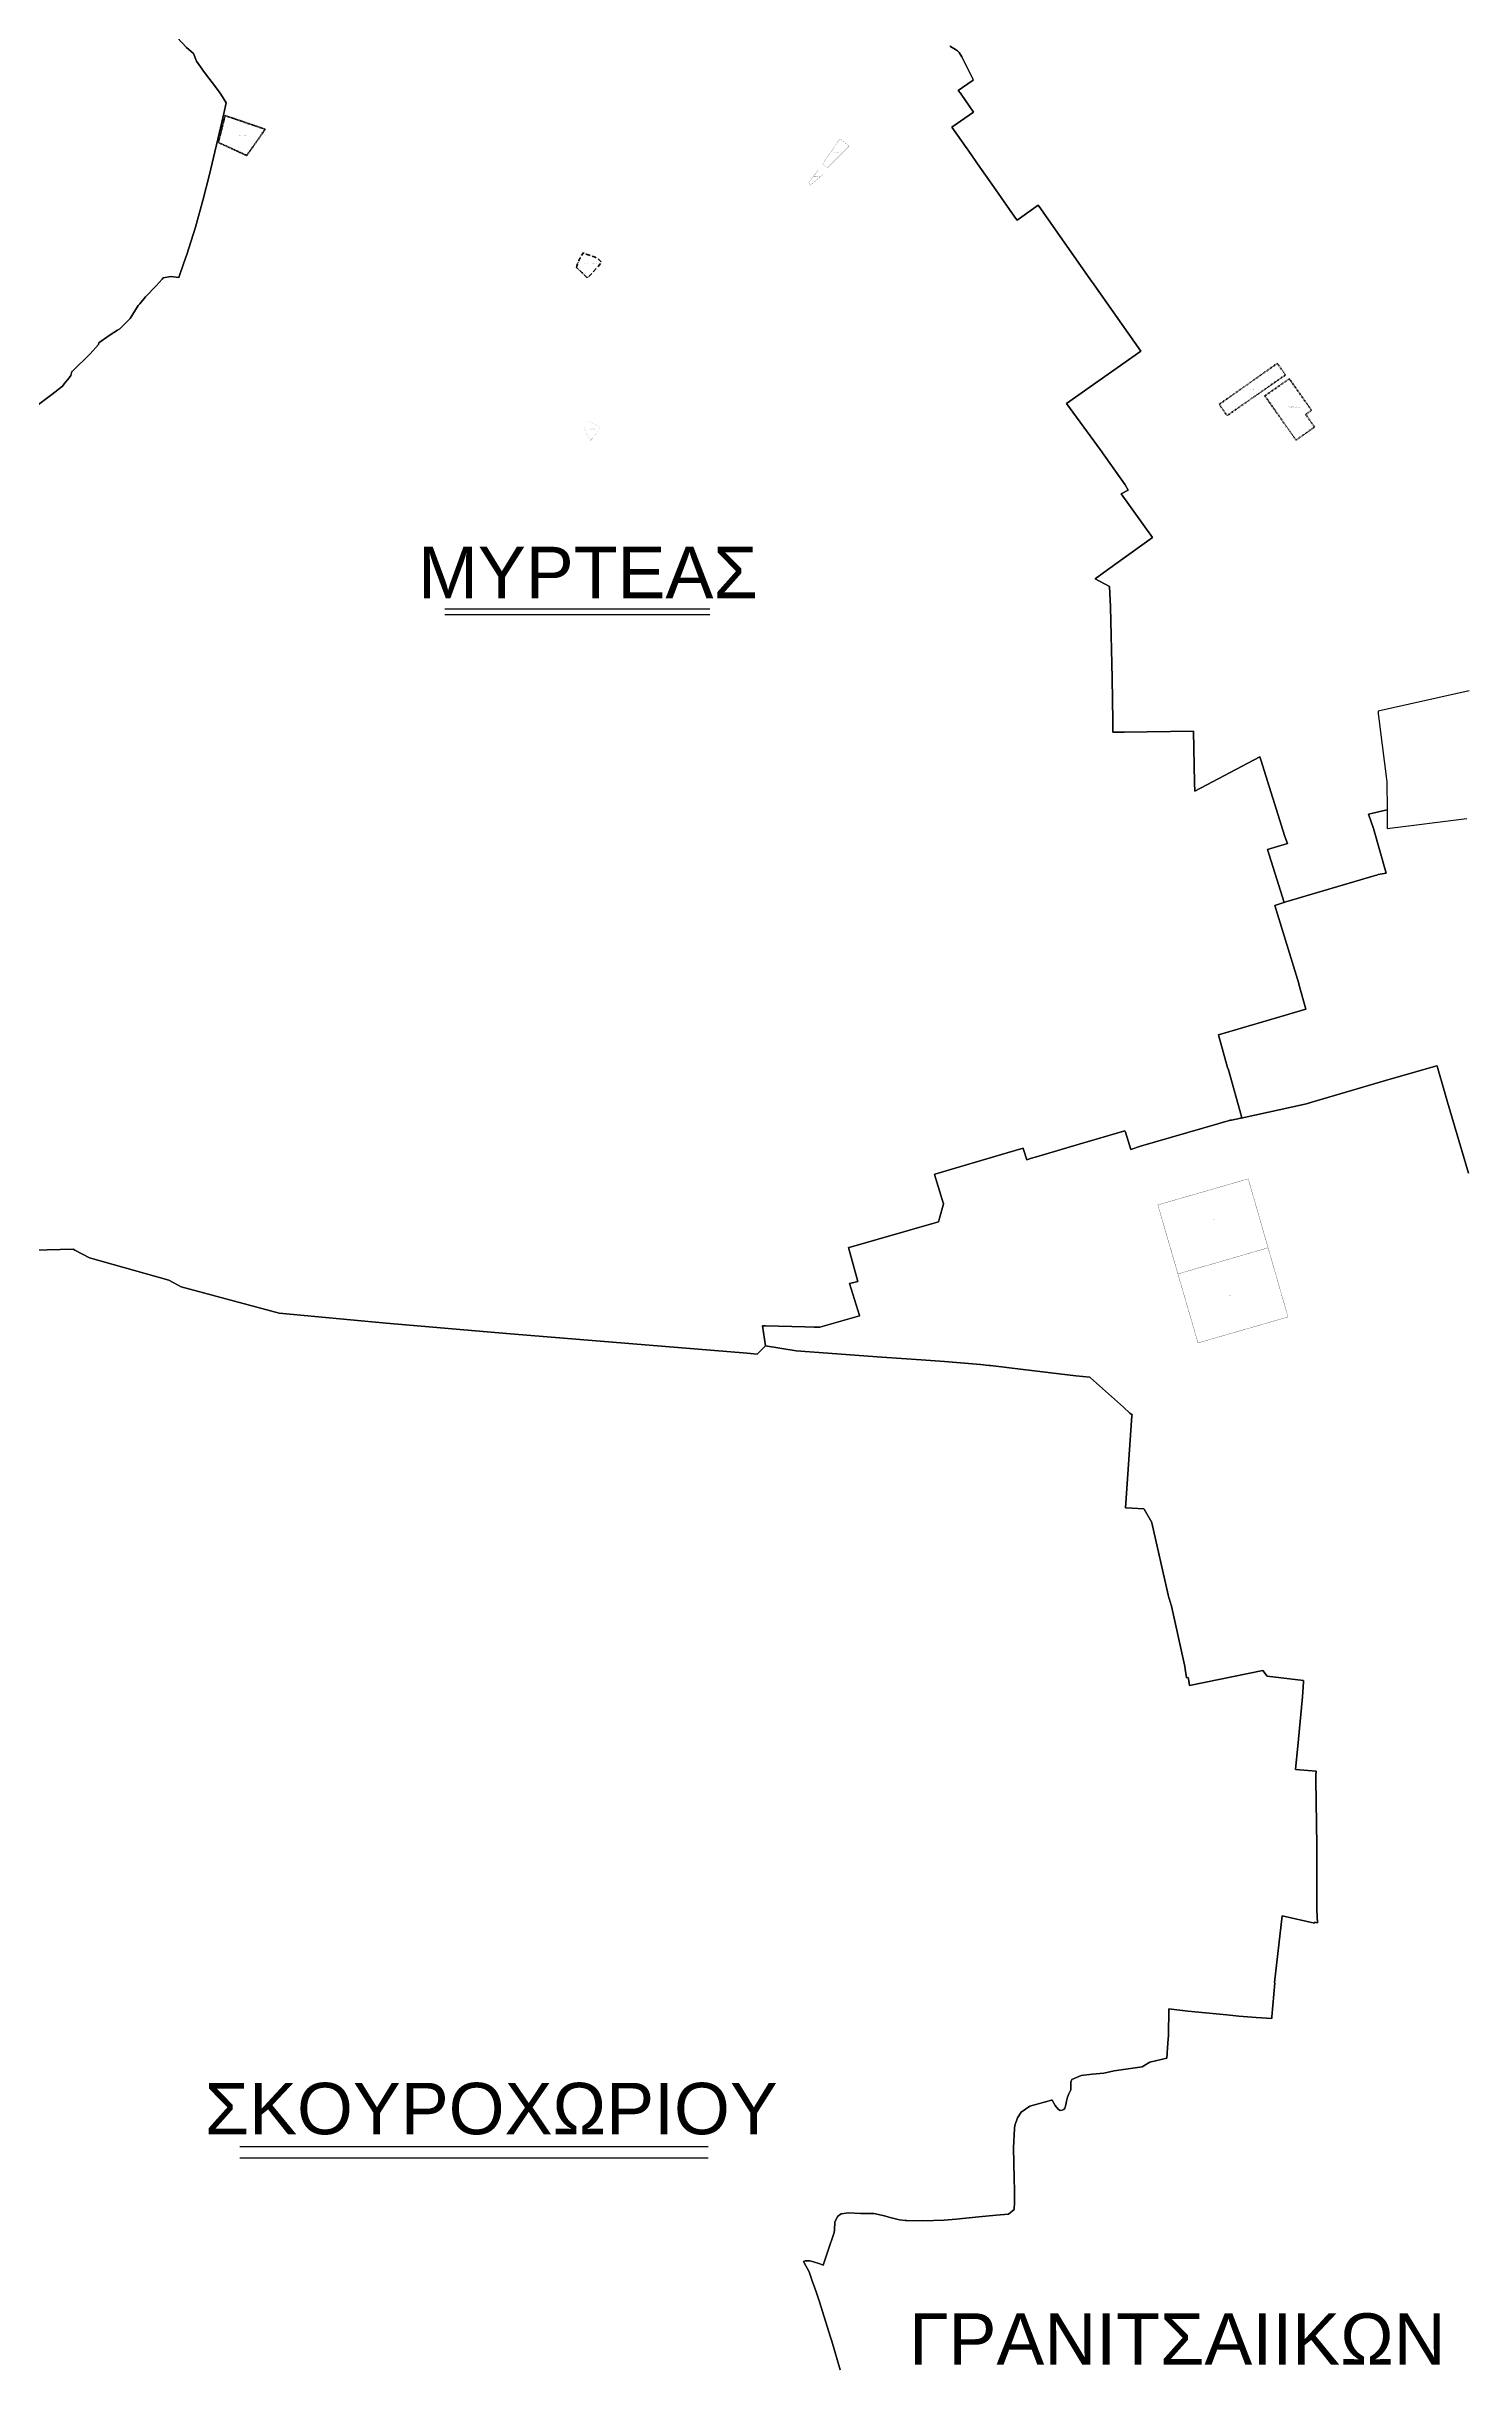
# Model space of a CAD drawing. Header units: metres. Extents: x 245125 to 394351, y 270578 to 4233311.
# Drawn here: x 265285 to 268045, y 4173274 to 4177792 of the extents above; entities that cross this region are included whole.
import ezdxf
from ezdxf.enums import TextEntityAlignment as Align
from ezdxf.lldxf.tags import DXFTag

# ---------------------------------------------------------------- set-up
doc = ezdxf.new("R2010")
doc.units = ezdxf.units.M
for name, pattern in [('DASHDOT', [25.4, 12.7, -6.35, 0, -6.35]), ('DASHDOT_LINE', [18, 12, -3, 0, -3]), ('t-orio', [0.79, 0.5, -0.12, 0.05, -0.12])]:
    doc.linetypes.add(name, pattern=pattern)
for name, color, linetype in [('4495-(127-227)', 221, 'Continuous'), ('4495-(228-329)', 103, 'Continuous'), ('ASTOTA', 7, 'Continuous'), ('topo2016', 36, 'Continuous'), ('topo2018', 5, 'Continuous'), ('topo2020', 3, 'Continuous'), ('ΗΛΕΙΑ_Ονομασία ΟΤΑ_ΟΚΧΕ', 6, 'Continuous')]:
    doc.layers.add(name, color=color, linetype=linetype)
doc.styles.add('ARIAL', font='arial.ttf')
doc.styles.get("Standard").update_dxf_attribs({"font": 'arial.ttf'})
tags = doc.linetypes.add('HIDDEN', pattern=[0.375, 0.25, -0.125]).pattern_tags.tags
tags[6:7] = [DXFTag(74, 4), DXFTag(75, 0), DXFTag(340, '0'), DXFTag(46, 1.0), DXFTag(50, 0.0), DXFTag(44, 0.0), DXFTag(45, 0.0)]
tags[4:5] = [DXFTag(74, 4), DXFTag(75, 0), DXFTag(340, '0'), DXFTag(46, 1.0), DXFTag(50, 0.0), DXFTag(44, 0.0), DXFTag(45, 0.0)]

msp = doc.modelspace()

# ---------------------------------------------------------------- linework, layer by layer
at = {"layer": '4495-(127-227)', "color": 221, "linetype": 'DASHDOT_LINE', "lineweight": 60, "ltscale": 0.7, "flags": 128}
msp.add_lwpolyline([(266316, 4177362.2), (266316.6, 4177364.6), (266318, 4177369.2), (266319.4, 4177374), (266320.7, 4177377.4), (266322.6, 4177380.9), (266326.5, 4177387.6), (266328.6, 4177391), (266334.9, 4177388.4), (266342.4, 4177385.4), (266348.2, 4177383.7), (266351.9, 4177382.6), (266357.2, 4177379.4), (266360.3, 4177376.6), (266364.6, 4177372.6), (266358.3, 4177364.9), (266348.1, 4177353.7), (266339.9, 4177344.8), (266336.4, 4177342), (266327, 4177352.1), (266318.4, 4177359.7)], close=True, dxfattribs=at)
at = {"layer": '4495-(228-329)', "color": 103}
for p, q in [((266059.4, 4176698.3), (266575.3, 4176698.3)), ((266059.4, 4176687.2), (266575.3, 4176687.2)), ((265660.8, 4173707.6), (266571.7, 4173707.6)), ((265660.8, 4173685.6), (266571.7, 4173685.6))]:
    msp.add_line(p, q, dxfattribs=at)
at = {"layer": 'ASTOTA', "color": 253, "linetype": 'HIDDEN', "ltscale": 300}
for points in [[(265539.1, 4177809.6), (265557, 4177790.3), (265570.6, 4177778.3), (265576.6, 4177763.8), (265592.3, 4177741.7), (265615.3, 4177711), (265623.8, 4177699.7), (265634.3, 4177682.4), (265629.8, 4177661.9), (265626.1, 4177644.8), (265601.8, 4177543.4), (265590, 4177495.3), (265574.8, 4177441), (265557.7, 4177387.5), (265552.1, 4177371.3), (265542.9, 4177344.7), (265542.2, 4177342.6), (265526.6, 4177344.8), (265512, 4177342), (265509.9, 4177339.6), (265498.5, 4177326.9), (265477.8, 4177305.4), (265466.4, 4177291.9), (265463.5, 4177288.5), (265448, 4177263.4), (265427.4, 4177243), (265423.3, 4177240.3), (265406.9, 4177229.7), (265386.6, 4177215.9), (265386.2, 4177212.4), (265369.7, 4177194.6), (265334.6, 4177160.3), (265334.5, 4177160), (265332.1, 4177152.5), (265328.8, 4177148), (265319.6, 4177136.1), (265316.1, 4177131.5), (265295.3, 4177115.2), (265229.8, 4177066)], [(265229.8, 4177066), (265295.3, 4177115.2), (265316.1, 4177131.5), (265319.6, 4177136.1), (265328.8, 4177148), (265332.1, 4177152.5), (265334.5, 4177160), (265334.6, 4177160.3), (265369.7, 4177194.6), (265386.2, 4177212.4), (265386.6, 4177215.9), (265406.9, 4177229.7), (265423.3, 4177240.3), (265427.4, 4177243), (265448, 4177263.4), (265463.5, 4177288.5), (265466.4, 4177291.9), (265477.8, 4177305.4), (265498.5, 4177326.9), (265509.9, 4177339.6), (265512, 4177342), (265526.6, 4177344.8), (265542.2, 4177342.6), (265542.9, 4177344.7), (265552.1, 4177371.3), (265557.7, 4177387.5), (265574.8, 4177441), (265590, 4177495.3), (265601.8, 4177543.4), (265626.1, 4177644.8), (265629.8, 4177661.9), (265634.3, 4177682.4), (265623.8, 4177699.7), (265615.3, 4177711), (265592.3, 4177741.7), (265576.6, 4177763.8), (265570.6, 4177778.3), (265557, 4177790.3), (265539.1, 4177809.6)], [(267042.4, 4177793.7), (267043.3, 4177791.8), (267052.9, 4177786), (267056.8, 4177783.6), (267060.2, 4177780.4), (267065.5, 4177771.7), (267086.3, 4177729.1), (267087.5, 4177726.6), (267066.2, 4177712.1), (267058.1, 4177706.7), (267062.5, 4177701.4), (267064, 4177699.2), (267087.8, 4177664.4), (267045.9, 4177635), (267083.3, 4177581.8), (267095.6, 4177564.2), (267111.1, 4177542.1), (267131.5, 4177513.1), (267168.5, 4177460.4), (267172.6, 4177454.6), (267213.8, 4177483.3), (267215.7, 4177480.8), (267313.9, 4177340.5), (267322.3, 4177328.5), (267413.4, 4177199.3), (267268.5, 4177097.6), (267334, 4177008), (267382.8, 4176939.8), (267388.5, 4176929.1), (267375.1, 4176921.8), (267436.1, 4176837), (267348.2, 4176774), (267324.3, 4176756.9), (267352.6, 4176742.1), (267354.3, 4176702.1), (267357.3, 4176563.8), (267358.6, 4176480.2), (267358.9, 4176458.2), (267380.7, 4176458.8), (267515.8, 4176460.5), (267517.8, 4176360.6), (267517.8, 4176359.7), (267518.3, 4176343.5), (267644.6, 4176410.7), (267646.5, 4176404.6), (267693.7, 4176255.7), (267698.5, 4176241.8), (267659.8, 4176230.6), (267692.1, 4176127.4), (267691.2, 4176127), (267673.8, 4176121.4), (267720.4, 4175969.5), (267720.6, 4175968.6), (267734.5, 4175919.7), (267661.4, 4175898.4), (267564.1, 4175869.9), (267564.8, 4175867.5), (267582.2, 4175806.4), (267583.6, 4175801.7), (267609.4, 4175711.2), (267608.7, 4175708), (267607.8, 4175707.8), (267589.5, 4175704.1), (267586.7, 4175703.6), (267585.5, 4175703.2), (267576, 4175700.3), (267563.2, 4175696.4), (267413, 4175653.5), (267394.1, 4175647), (267383.3, 4175680.8), (267382.5, 4175683.3), (267293.5, 4175657.1), (267210.5, 4175632.6), (267200.6, 4175629.8), (267191.4, 4175627), (267185.2, 4175646.6), (267185.1, 4175646.9), (267184.3, 4175649.4), (267153.6, 4175640.3), (267012.5, 4175598.6), (267012.2, 4175598.5), (267029.2, 4175543), (267029.4, 4175542.5), (267029.8, 4175541.2), (267024.2, 4175522.3), (267021.7, 4175513.3), (267020.2, 4175508.2), (267019.7, 4175506.2), (266845.9, 4175456.3), (266844.7, 4175455.9), (266862.8, 4175389.8), (266855.3, 4175388), (266846.7, 4175386), (266866, 4175323.9), (266866.1, 4175323.4), (266789.3, 4175301.1), (266777.8, 4175301.4), (266759.6, 4175301.9), (266683.1, 4175303.8), (266677.6, 4175303.9), (266683.5, 4175265.2), (266671.7, 4175253.4), (266666.9, 4175248.6), (266647.5, 4175250.7), (266187.4, 4175288.2), (265945.9, 4175308.7), (265737.8, 4175328.7), (265546.7, 4175379.7), (265522.6, 4175392.6), (265368.5, 4175435.9), (265339.8, 4175451.3), (265336.8, 4175452.9), (265261.2, 4175451.2)], [(268051.8, 4176538.9), (267874.9, 4176499.5), (267875.1, 4176494.7), (267875.2, 4176493.7), (267875.7, 4176490.1), (267879, 4176463.8), (267891.3, 4176366.9), (267892, 4176361.7), (267892.2, 4176307.4), (267856.1, 4176299.1), (267865.6, 4176270.9), (267890.8, 4176184.5), (267875.2, 4176181.5), (267872.1, 4176180.6), (267869, 4176179.7), (267695.2, 4176128.3), (267692.1, 4176127.4), (267659.8, 4176230.6), (267698.5, 4176241.8), (267693.7, 4176255.7), (267646.5, 4176404.6), (267644.6, 4176410.7), (267518.3, 4176343.5), (267517.8, 4176359.7), (267517.8, 4176360.6), (267515.8, 4176460.5), (267380.7, 4176458.8), (267358.9, 4176458.2), (267358.6, 4176480.2), (267357.3, 4176563.8), (267354.3, 4176702.1), (267352.6, 4176742.1), (267324.3, 4176756.9), (267348.2, 4176774), (267436.1, 4176837), (267375.1, 4176921.8), (267388.5, 4176929.1), (267382.8, 4176939.8), (267334, 4177008), (267268.5, 4177097.6), (267413.4, 4177199.3), (267322.3, 4177328.5), (267313.9, 4177340.5), (267215.7, 4177480.8), (267213.8, 4177483.3), (267172.6, 4177454.6), (267168.5, 4177460.4), (267131.5, 4177513.1), (267111.1, 4177542.1), (267095.6, 4177564.2), (267083.3, 4177581.8), (267045.9, 4177635), (267087.8, 4177664.4), (267064, 4177699.2), (267062.5, 4177701.4), (267058.1, 4177706.7), (267066.2, 4177712.1), (267087.5, 4177726.6), (267086.3, 4177729.1), (267065.5, 4177771.7), (267060.2, 4177780.4), (267056.8, 4177783.6), (267052.9, 4177786), (267043.3, 4177791.8), (267042.4, 4177793.7)], [(268050.4, 4175601), (268009.7, 4175739), (267999.4, 4175774.9), (267994.8, 4175791), (267991, 4175804.4), (267989.4, 4175809.8), (267989.2, 4175809.7), (267900.3, 4175784.2), (267746.1, 4175738.8), (267735.8, 4175735.7), (267608.7, 4175708), (267609.4, 4175711.2), (267583.6, 4175801.7), (267582.2, 4175806.4), (267564.8, 4175867.5), (267564.1, 4175869.9), (267661.4, 4175898.4), (267734.5, 4175919.7), (267720.6, 4175968.6), (267720.4, 4175969.5), (267673.8, 4176121.4), (267691.2, 4176127), (267692.1, 4176127.4), (267695.2, 4176128.3), (267869, 4176179.7), (267872.1, 4176180.6), (267875.2, 4176181.5), (267890.8, 4176184.5), (267865.6, 4176270.9), (267856.1, 4176299.1), (267892.2, 4176307.4), (267892.3, 4176276.2), (267892.3, 4176275.4), (267892.7, 4176271.4), (268047.4, 4176290.9)], [(266828.9, 4173273.2), (266812.3, 4173329.2), (266809.2, 4173338.9), (266788.7, 4173405.4), (266782.2, 4173425), (266774, 4173446.4), (266768.1, 4173463.8), (266762, 4173475.4), (266757.2, 4173484), (266760.8, 4173485), (266762, 4173485.3), (266763.1, 4173485.6), (266769.6, 4173485.1), (266777, 4173483.2), (266789.2, 4173479.6), (266795.4, 4173477), (266796, 4173478.9), (266804.4, 4173504.2), (266817, 4173540.6), (266817.3, 4173545.1), (266818.5, 4173561.2), (266818.7, 4173561.5), (266823.7, 4173571.8), (266830.5, 4173576.9), (266845.5, 4173578.8), (266868, 4173577.6), (266893.8, 4173577.6), (266914.6, 4173572.5), (266923, 4173570.4), (266944.1, 4173564.9), (266954.9, 4173563.9), (266958.3, 4173563.6), (266989.1, 4173563.4), (267030.9, 4173564.6), (267054.3, 4173566.2), (267098.3, 4173570.7), (267131.9, 4173574.4), (267155.8, 4173576.3), (267167.1, 4173584.9), (267167.9, 4173599.1), (267167.5, 4173612.2), (267167.5, 4173618.2), (267167.5, 4173621.3), (267167, 4173645.9), (267165.9, 4173704.8), (267167.9, 4173742.5), (267168.2, 4173748.6), (267173.2, 4173763.3), (267180.7, 4173774.4), (267197.7, 4173786.2), (267239.4, 4173797.5), (267240.8, 4173797.9), (267246.9, 4173787.6), (267252.3, 4173780), (267256.3, 4173777.9), (267260.4, 4173778.2), (267263.5, 4173779.6), (267265.3, 4173782.4), (267267.3, 4173788.6), (267268.9, 4173796.1), (267270.9, 4173803.9), (267273.2, 4173810), (267277.1, 4173817.7), (267277.1, 4173820), (267277.5, 4173832.5), (267279.4, 4173838.1), (267297.1, 4173845.5), (267318.8, 4173848.5), (267341.5, 4173850.6), (267361.6, 4173854.8), (267416.2, 4173862.8), (267430.6, 4173871.8), (267463.8, 4173879.7), (267465.2, 4173899.5), (267466.5, 4173917.1), (267466.9, 4173923.1), (267467.3, 4173940.9), (267467.6, 4173957.2), (267468, 4173971.6), (267468, 4173973.8), (267468.1, 4173975.4), (267504.7, 4173970.6), (267573.6, 4173964.3), (267580.6, 4173963.6), (267604.2, 4173961.4), (267637.8, 4173958.8), (267667.9, 4173956.5), (267668.1, 4173959), (267668.2, 4173960), (267674.1, 4174026.1), (267673.3, 4174026.6), (267688.5, 4174156.4), (267751, 4174142.1), (267751, 4174144.1), (267756.9, 4174142.7), (267755.8, 4174167.9), (267755.8, 4174218.3), (267755.8, 4174227.4), (267755.8, 4174238.4), (267755.8, 4174293.3), (267754, 4174420.7), (267753.9, 4174429.1), (267754.1, 4174437.7), (267714.3, 4174440.8), (267719.7, 4174499.8), (267727.5, 4174582.3), (267729.7, 4174611.2), (267729.9, 4174614.1), (267659.3, 4174622.5), (267650.7, 4174633.2), (267508.1, 4174604.6), (267506.6, 4174613.5), (267505.5, 4174620), (267502.3, 4174619.3), (267502.2, 4174619.6), (267499.6, 4174636.1), (267499.4, 4174637.2), (267498.5, 4174644.3), (267473, 4174758.9), (267472.7, 4174760), (267472.6, 4174760.5), (267466.7, 4174780.1), (267466.6, 4174780.6), (267435, 4174920.7), (267434.5, 4174921.4), (267419.7, 4174947.3), (267419.4, 4174947.9), (267396.4, 4174949.1), (267383.2, 4174949.9), (267396.1, 4175129), (267396.2, 4175130.6), (267392.1, 4175134.2), (267379.5, 4175145.5), (267315.4, 4175202.9), (267314.1, 4175204), (267286.8, 4175206.9), (267184.3, 4175219.1), (267121.1, 4175226.7), (267118.3, 4175227), (267101.5, 4175228.4), (267031.2, 4175234.2), (266986.2, 4175237.4), (266909.5, 4175242.9), (266743.2, 4175255.1), (266683.5, 4175265.2), (266677.6, 4175303.9), (266683.1, 4175303.8), (266759.6, 4175301.9), (266777.8, 4175301.4), (266789.3, 4175301.1), (266866.1, 4175323.4), (266866, 4175323.9), (266846.7, 4175386), (266855.3, 4175388), (266862.8, 4175389.8), (266844.7, 4175455.9), (266845.9, 4175456.3), (267019.7, 4175506.2), (267020.2, 4175508.2), (267021.7, 4175513.3), (267024.2, 4175522.3), (267029.8, 4175541.2), (267029.4, 4175542.5), (267029.2, 4175543), (267012.2, 4175598.5), (267012.5, 4175598.6), (267153.6, 4175640.3), (267184.3, 4175649.4), (267185.1, 4175646.9), (267185.2, 4175646.6), (267191.4, 4175627), (267200.6, 4175629.8), (267210.5, 4175632.6), (267293.5, 4175657.1), (267382.5, 4175683.3), (267383.3, 4175680.8), (267394.1, 4175647), (267413, 4175653.5), (267563.2, 4175696.4), (267576, 4175700.3), (267585.5, 4175703.2), (267586.7, 4175703.6), (267589.5, 4175704.1), (267607.8, 4175707.8), (267608.7, 4175708), (267735.8, 4175735.7), (267746.1, 4175738.8), (267900.3, 4175784.2), (267989.2, 4175809.7), (267989.4, 4175809.8), (267991, 4175804.4), (267994.8, 4175791), (267999.4, 4175774.9), (268009.7, 4175739), (268050.4, 4175601)], [(265261.2, 4175451.2), (265336.8, 4175452.9), (265339.8, 4175451.3), (265368.5, 4175435.9), (265522.6, 4175392.6), (265546.7, 4175379.7), (265737.8, 4175328.7), (265945.9, 4175308.7), (266187.4, 4175288.2), (266647.5, 4175250.7), (266666.9, 4175248.6), (266671.7, 4175253.4), (266683.5, 4175265.2), (266743.2, 4175255.1), (266909.5, 4175242.9), (266986.2, 4175237.4), (267031.2, 4175234.2), (267101.5, 4175228.4), (267118.3, 4175227), (267121.1, 4175226.7), (267184.3, 4175219.1), (267286.8, 4175206.9), (267314.1, 4175204), (267315.4, 4175202.9), (267379.5, 4175145.5), (267392.1, 4175134.2), (267396.2, 4175130.6), (267396.1, 4175129), (267383.2, 4174949.9), (267396.4, 4174949.1), (267419.4, 4174947.9), (267419.7, 4174947.3), (267434.5, 4174921.4), (267435, 4174920.7), (267466.6, 4174780.6), (267466.7, 4174780.1), (267472.6, 4174760.5), (267472.7, 4174760), (267473, 4174758.9), (267498.5, 4174644.3), (267499.4, 4174637.2), (267499.6, 4174636.1), (267502.2, 4174619.6), (267502.3, 4174619.3), (267505.5, 4174620), (267506.6, 4174613.5), (267508.1, 4174604.6), (267650.7, 4174633.2), (267659.3, 4174622.5), (267729.9, 4174614.1), (267729.7, 4174611.2), (267727.5, 4174582.3), (267719.7, 4174499.8), (267714.3, 4174440.8), (267754.1, 4174437.7), (267753.9, 4174429.1), (267754, 4174420.7), (267755.8, 4174293.3), (267755.8, 4174238.4), (267755.8, 4174227.4), (267755.8, 4174218.3), (267755.8, 4174167.9), (267756.9, 4174142.7), (267751, 4174144.1), (267751, 4174142.1), (267688.5, 4174156.4), (267673.3, 4174026.6), (267674.1, 4174026.1), (267668.2, 4173960), (267668.1, 4173959), (267667.9, 4173956.5), (267637.8, 4173958.8), (267604.2, 4173961.4), (267580.6, 4173963.6), (267573.6, 4173964.3), (267504.7, 4173970.6), (267468.1, 4173975.4), (267468, 4173973.8), (267468, 4173971.6), (267467.6, 4173957.2), (267467.3, 4173940.9), (267466.9, 4173923.1), (267466.5, 4173917.1), (267465.2, 4173899.5), (267463.8, 4173879.7), (267430.6, 4173871.8), (267416.2, 4173862.8), (267361.6, 4173854.8), (267341.5, 4173850.6), (267318.8, 4173848.5), (267297.1, 4173845.5), (267279.4, 4173838.1), (267277.5, 4173832.5), (267277.1, 4173820), (267277.1, 4173817.7), (267273.2, 4173810), (267270.9, 4173803.9), (267268.9, 4173796.1), (267267.3, 4173788.6), (267265.3, 4173782.4), (267263.5, 4173779.6), (267260.4, 4173778.2), (267256.3, 4173777.9), (267252.3, 4173780), (267246.9, 4173787.6), (267240.8, 4173797.9), (267239.4, 4173797.5), (267197.7, 4173786.2), (267180.7, 4173774.4), (267173.2, 4173763.3), (267168.2, 4173748.6), (267167.9, 4173742.5), (267165.9, 4173704.8), (267167, 4173645.9), (267167.5, 4173621.3), (267167.5, 4173618.2), (267167.5, 4173612.2), (267167.9, 4173599.1), (267167.1, 4173584.9), (267155.8, 4173576.3), (267131.9, 4173574.4), (267098.3, 4173570.7), (267054.3, 4173566.2), (267030.9, 4173564.6), (266989.1, 4173563.4), (266958.3, 4173563.6), (266954.9, 4173563.9), (266944.1, 4173564.9), (266923, 4173570.4), (266914.6, 4173572.5), (266893.8, 4173577.6), (266868, 4173577.6), (266845.5, 4173578.8), (266830.5, 4173576.9), (266823.7, 4173571.8), (266818.7, 4173561.5), (266818.5, 4173561.2), (266817.3, 4173545.1), (266817, 4173540.6), (266804.4, 4173504.2), (266796, 4173478.9), (266795.4, 4173477), (266789.2, 4173479.6), (266777, 4173483.2), (266769.6, 4173485.1), (266763.1, 4173485.6), (266762, 4173485.3), (266760.8, 4173485), (266757.2, 4173484), (266762, 4173475.4), (266768.1, 4173463.8), (266774, 4173446.4), (266782.2, 4173425), (266788.7, 4173405.4), (266809.2, 4173338.9), (266812.3, 4173329.2), (266828.9, 4173273.2)]]:
    msp.add_lwpolyline(points, dxfattribs=at)
at = {"layer": 'topo2016', "color": 36, "linetype": 'DASHDOT', "lineweight": 50, "ltscale": 0.1}
for points in [[(267694.7, 4177153.4), (267581.1, 4177074.2), (267565.7, 4177096), (267678.8, 4177175.8)], [(267751.2, 4177051.9), (267715.2, 4177026.6), (267654.5, 4177112.7), (267702.1, 4177145.9), (267745.3, 4177084.6), (267733.9, 4177076.5), (267751.2, 4177051.9)]]:
    msp.add_lwpolyline(points, close=True, dxfattribs=at)
at = {"layer": 'topo2018', "color": 5, "linetype": 'DASHDOT_LINE', "lineweight": 70, "ltscale": 0.1, "flags": 128}
msp.add_lwpolyline([(265632.4, 4177657.8), (265710.4, 4177631.1), (265674.4, 4177580.1), (265619.3, 4177605.5)], close=True, dxfattribs=at)
at = {"layer": 'topo2020', "color": 3, "ltscale": 20, "const_width": 0.3}
for points in [[(266828.5, 4177612.9), (266839.6, 4177603.5), (266845.9, 4177598), (266804.3, 4177556.5), (266794.2, 4177563.3), (266806.1, 4177580.6), (266818.3, 4177598.4)], [(266767.3, 4177527.5), (266769, 4177529.5), (266779.8, 4177543.8), (266784.9, 4177550.7), (266793.8, 4177542.1), (266778.4, 4177528.8), (266770.9, 4177522.3)]]:
    msp.add_lwpolyline(points, close=True, dxfattribs=at)
at = {"layer": 'topo2020', "color": 3, "ltscale": 9, "const_width": 0.1}
msp.add_lwpolyline([(266342.6, 4177026.1), (266341.5, 4177028), (266337.6, 4177033.8), (266336.2, 4177036), (266334.9, 4177039.6), (266331.3, 4177049.6), (266328.8, 4177055.4), (266334, 4177060.4), (266336.9, 4177063.3), (266347.2, 4177059), (266361.7, 4177052.9), (266359.7, 4177049.5), (266357, 4177044.6), (266353.6, 4177038.6), (266347, 4177030.5)], close=True, dxfattribs=at)
at = {"layer": 'topo2020', "color": 3, "linetype": 't-orio', "ltscale": 50, "const_width": 0.5}
for points in [[(267446.5, 4175539), (267622.2, 4175589.7), (267652.4, 4175484.9), (267699.6, 4175321.1), (267524.5, 4175270.6), (267517.1, 4175296), (267476.6, 4175435.2)], [(267446.5, 4175539), (267622.2, 4175589.7), (267660.8, 4175455.6), (267485.5, 4175404.8)]]:
    msp.add_lwpolyline(points, close=True, dxfattribs=at)

# ---------------------------------------------------------------- texts
at = {"layer": '4495-(127-227)', "color": 221, "lineweight": 35, "ltscale": 2, "insert": (266326.9, 4177369.8), "char_height": 1, "width": 37.257, "attachment_point": 1}
msp.add_mtext('143 ΔΙΟΝΥΣΟΠΟΥΛΟΥ ΜΥΡΤΙΑ-ΑΥΘ.4495', dxfattribs=at)
at = {"layer": 'topo2016', "color": 36, "char_height": 1, "attachment_point": 1}
for insert, width in [((267621.8, 4177126.2), 25.365), ((267699.8, 4177091.6), 28.477)]:
    msp.add_mtext('ΠΑΝΑΓΙΩΤΟΠΟΥΛΟΣ ΧΑΝΑΚΙΑ-16', dxfattribs=dict(at, insert=insert, width=width))
at = {"layer": 'topo2018', "color": 5, "lineweight": 35, "ltscale": 2, "insert": (265658, 4177620.3), "char_height": 1, "width": 23.039, "attachment_point": 1}
msp.add_mtext('ΠΕΤΡΑΚΟΣ ΜΥΡΤΙΑ-18', dxfattribs=at)
at = {"layer": 'topo2020', "color": 3, "lineweight": 35, "ltscale": 2, "attachment_point": 1}
for s, insert, char_height, width in [('ΚΑΡΑΜΕΣΙΝΗΣ-20', (266817.2, 4177587.1), 1, 3.661), ('ΚΑΡΑΜΕΣΙΝΗΣ-20', (266777.3, 4177539.5), 1, 3.661), ('ΚΑΡΑΜΕΣΙΝΗΣ-20', (266339.5, 4177048.6), 1, 3.661), ('ΑΝΤΩΝΗΣ ΧΑΡΙΤΟΣ-20', (267551.8, 4175510.2), 0.5, 14.518), ('ΑΝΤΩΝΗΣ ΧΑΡΙΤΟΣ-20', (267580.9, 4175362.3), 0.5, 15.814)]:
    msp.add_mtext(s, dxfattribs=dict(at, insert=insert, char_height=char_height, width=width))
at = {"layer": 'ΗΛΕΙΑ_Ονομασία ΟΤΑ_ΟΚΧΕ', "color": 253, "style": 'ARIAL'}
for s, p in [('ΜΥΡΤΕΑΣ', (266338, 4176769.1)), ('ΣΚΟΥΡΟΧΩΡΙΟΥ', (266150, 4173781.5)), ('ΓΡΑΝΙΤΣΑΙΙΚΩΝ', (267484.3, 4173333.9))]:
    msp.add_text(s, height=100, dxfattribs=at).set_placement(p, align=Align.MIDDLE)

doc.saveas('drawing.dxf')
